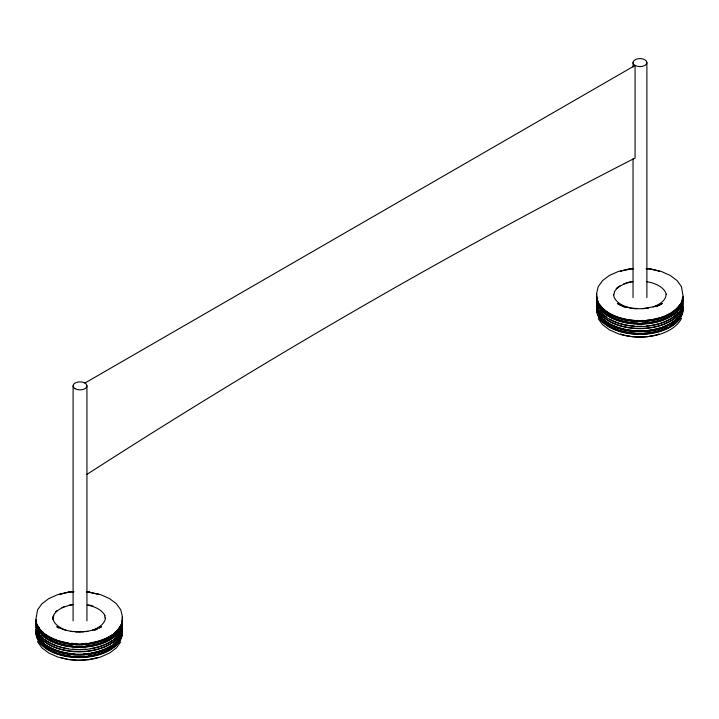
<?xml version="1.0" encoding="UTF-8"?>
<svg xmlns="http://www.w3.org/2000/svg" width="719" height="719" viewBox="0 0 719 719"><rect width="100%" height="100%" fill="white"/><g stroke="black" fill="none" stroke-linecap="round" stroke-linejoin="round"><path stroke-width="1.08" d="M105.441 617.549C105.477 623.346 98.584 628.091 92.49 630.141M53.781 615.32L52.882 619.248L52.9 617.549M596.626 293.415L598.217 286.638L602.612 280.554L609.442 275.413L618.34 271.467L628.739 268.987L633.385 268.69M613.765 295.078L614.439 292.13M666.118 294.17C665.983 300.767 659.197 304.604 653.149 306.95M681.558 318.319C677.496 326.264 669.407 330.821 661.318 333.805L661.255 333.823C647.352 338.083 632.298 338.083 618.403 333.823L609.442 329.868L602.612 324.727L598.217 318.643M120.783 641.824L116.388 647.918L109.558 653.05L100.597 657.013C87.655 660.878 73.635 661.615 60.648 657.534M99.501 628.127L101.622 626.653L95.043 629.565L95.888 629.359L86.064 631.677M660.86 304.452L662.271 303.463L655.701 306.375L656.546 306.168L642.786 308.793M86.774 474.486C264.286 360.237 447.065 254.077 635.075 158.045L635.075 65.42A6.92 3.99 0 0 1 638.175 58.733A6.92 3.99 0 0 1 646.651 63.623A6.92 3.99 0 0 1 635.075 65.42L84.905 383.047M656.186 306.698L660.159 304.946M94.54 630.329L97.514 629.008M621.306 270.928L620.461 271.144L633.439 268.547M658.352 334.353L659.197 334.137C646.633 338.083 633.026 338.083 620.461 334.137L621.306 334.353M60.648 594.119L59.803 594.325L69.581 591.98L73.841 591.656M88.761 659.674L97.694 657.534M629.089 269.023L629.799 268.906M649.85 336.375L650.569 336.258M68.431 592.204L69.15 592.096M89.201 659.557L89.911 659.449L79.171 660.258M648.484 308.1L639.829 308.757L631.174 308.1L623.112 306.168L623.957 306.375L617.378 303.463L618.789 304.452M73.805 591.8L68.08 592.168L57.682 594.658L48.784 598.603L41.954 603.735L37.568 609.829L35.95 619.05A43.221 24.958 0 0 0 81.049 643.981A43.221 24.958 0 0 0 122.23 616.884M87.826 631.282L79.171 631.938L70.516 631.282M84.096 631.83L75.234 631.902M646.219 268.547L650.92 268.987L661.318 271.467L670.216 275.413L677.046 280.554L681.432 286.638L683.05 295.868A43.221 24.958 0 0 1 637.951 320.8A43.221 24.958 0 0 1 596.77 293.694M646.273 268.69L650.569 269.023L649.85 268.906M636.872 308.793C627.444 308.649 614.008 303.355 613.559 294.359M86.631 591.818L100.66 594.658L109.558 598.603L116.388 603.735L120.783 609.829L122.374 616.605M86.684 591.962L89.911 592.204L89.201 592.096M79.171 660.321L68.08 659.485L57.745 657.013L48.784 653.05L41.864 647.828L37.487 641.681M629.089 336.258L629.799 336.375M68.431 659.449L69.15 659.557M649.419 268.789L659.197 271.144L658.352 270.928M88.761 591.98L98.539 594.325L97.694 594.119M72.277 631.677L62.454 629.359L63.299 629.565L56.729 626.653L58.841 628.127M65.851 630.141C59.803 627.786 53.017 623.957 52.882 617.351M619.499 304.946L625.449 307.579M104.561 615.32L105.235 618.268M646.884 62.589L646.884 297.576M633.044 62.589L633.044 67.065M633.044 158.827L633.044 297.576M86.936 385.878L86.936 620.856M73.095 385.878L73.095 620.856M55.561 611.797A28.005 16.169 0 0 1 56.918 610.629M61.996 607.591A28.005 16.169 0 0 1 65.016 606.378M68.907 605.254A28.005 16.169 0 0 1 72.889 604.517M88.374 604.913A28.005 16.169 0 0 1 93.164 606.144M616.21 288.607A28.005 16.169 0 0 1 619.949 285.82M623.625 283.978A28.005 16.169 0 0 1 626.725 282.846M627.651 282.567A28.005 16.169 0 0 1 632.54 281.48M683.05 309.413A43.221 24.958 0 0 1 637.951 334.344A43.221 24.958 0 0 1 596.77 307.247M681.1 315.794A42.727 24.662 0 0 1 635.174 333.931A42.727 24.662 0 0 1 597.147 310.482M682.547 309.413A42.727 24.662 0 0 1 681.54 314.76M681.1 315.048A42.727 24.662 0 0 1 680.156 316.8M678.314 319.371A42.727 24.662 0 0 1 671.007 325.527M667.295 327.549A42.727 24.662 0 0 1 651.953 332.313M649.814 332.645A42.727 24.662 0 0 1 644.287 333.194M635.371 333.194A42.727 24.662 0 0 1 629.844 332.645M627.705 332.313A42.727 24.662 0 0 1 619.436 330.336M618.466 330.021A42.727 24.662 0 0 1 607.717 324.925M605.937 323.676A42.727 24.662 0 0 1 600.059 317.672M597.471 311.875A42.727 24.662 0 0 1 597.147 309.727M683.05 308.658A43.221 24.958 0 0 1 637.951 333.589A43.221 24.958 0 0 1 596.77 306.492M683.05 306.851A43.221 24.958 0 0 1 637.951 331.783A43.221 24.958 0 0 1 596.77 304.685M682.547 306.851A42.727 24.662 0 0 1 640.755 331.513A42.727 24.662 0 0 1 597.147 307.921M682.511 307.175A42.727 24.662 0 0 1 681.54 311.444M681.1 312.486A42.727 24.662 0 0 1 679.599 315.111M678.314 316.809A42.727 24.662 0 0 1 670.036 323.541M669.155 324.035A42.727 24.662 0 0 1 662.244 327.1M661.192 327.46A42.727 24.662 0 0 1 648.727 330.228M645.401 330.56A42.727 24.662 0 0 1 634.248 330.56M632.028 330.354A42.727 24.662 0 0 1 610.503 324.035M609.622 323.541A42.727 24.662 0 0 1 603.538 319.119M602.064 317.636A42.727 24.662 0 0 1 599.502 314.239M683.05 306.105A43.221 24.958 0 0 1 637.951 331.028A43.221 24.958 0 0 1 596.77 303.93M683.05 303.697A43.221 24.958 0 0 1 637.951 328.628A43.221 24.958 0 0 1 596.77 301.522M682.547 303.697A42.727 24.662 0 0 1 639.829 328.358A42.727 24.662 0 0 1 597.103 303.697M681.1 307.966A42.727 24.662 0 0 1 680.156 309.727M678.314 312.298A42.727 24.662 0 0 1 671.007 318.454M670.036 319.029A42.727 24.662 0 0 1 661.192 322.948M660.222 323.262A42.727 24.662 0 0 1 651.953 325.24M650.884 325.41A42.727 24.662 0 0 1 646.516 325.95M642.049 326.219A42.727 24.662 0 0 1 637.6 326.219M634.248 326.04A42.727 24.662 0 0 1 628.774 325.41M627.705 325.24A42.727 24.662 0 0 1 619.436 323.262M618.466 322.948A42.727 24.662 0 0 1 609.622 319.029M606.809 317.241A42.727 24.662 0 0 1 600.059 310.599M683.05 301.585A43.221 24.958 0 0 1 637.951 326.516A43.221 24.958 0 0 1 596.77 299.419M683.05 299.176A43.221 24.958 0 0 1 637.951 324.107A43.221 24.958 0 0 1 596.77 297.01M681.1 305.566A42.727 24.662 0 0 1 637.969 323.82A42.727 24.662 0 0 1 597.759 303.463M682.547 299.176A42.727 24.662 0 0 1 682.385 301.324M681.1 304.811A42.727 24.662 0 0 1 679.599 307.435M678.314 309.134A42.727 24.662 0 0 1 675.357 312.127M672.849 314.077A42.727 24.662 0 0 1 671.007 315.29M670.036 315.866A42.727 24.662 0 0 1 662.244 319.425M661.192 319.784A42.727 24.662 0 0 1 650.884 322.247M647.621 322.678A42.727 24.662 0 0 1 642.049 323.056M637.6 323.056A42.727 24.662 0 0 1 632.028 322.678M628.774 322.247A42.727 24.662 0 0 1 618.466 319.784M617.405 319.425A42.727 24.662 0 0 1 606.809 314.077M605.092 312.792A42.727 24.662 0 0 1 598.559 304.811M683.05 298.421A43.221 24.958 0 0 1 637.951 323.352A43.221 24.958 0 0 1 596.77 296.255M683.05 296.623A43.221 24.958 0 0 1 637.951 321.546A43.221 24.958 0 0 1 596.77 294.448M682.511 297.684A42.727 24.662 0 0 1 639.829 321.285A42.727 24.662 0 0 1 597.147 297.684M679.599 304.874A42.727 24.662 0 0 1 671.007 312.729M670.036 313.304A42.727 24.662 0 0 1 666.333 315.21M664.329 316.072A42.727 24.662 0 0 1 661.192 317.232M660.222 317.537A42.727 24.662 0 0 1 653.023 319.326M650.884 319.694A42.727 24.662 0 0 1 646.516 320.225M643.172 320.458A42.727 24.662 0 0 1 636.486 320.458M634.248 320.323A42.727 24.662 0 0 1 628.774 319.694M627.705 319.515A42.727 24.662 0 0 1 619.436 317.537M618.466 317.232A42.727 24.662 0 0 1 610.503 313.808M609.622 313.304A42.727 24.662 0 0 1 600.059 304.874M614.368 291.851A26.765 15.459 0 0 1 632.9 281.695M646.758 281.695A26.765 15.459 0 0 1 666.369 294.601M122.23 630.428A43.221 24.958 0 0 1 81.049 657.526A43.221 24.958 0 0 1 35.95 632.603M121.241 636.89A42.727 24.662 0 0 1 75.441 657.175A42.727 24.662 0 0 1 36.453 632.603M118.941 640.854A42.727 24.662 0 0 1 116.936 643.379M115.462 644.871A42.727 24.662 0 0 1 109.378 649.284M108.497 649.787A42.727 24.662 0 0 1 88.069 655.971M84.752 656.303A42.727 24.662 0 0 1 73.599 656.303M70.273 655.971A42.727 24.662 0 0 1 57.808 653.212M56.756 652.843A42.727 24.662 0 0 1 49.845 649.787M48.964 649.284A42.727 24.662 0 0 1 40.686 642.552M39.401 640.854A42.727 24.662 0 0 1 37.9 638.229M122.23 629.673A43.221 24.958 0 0 1 81.049 656.78A43.221 24.958 0 0 1 35.95 631.848M122.23 627.876A43.221 24.958 0 0 1 81.049 654.973A43.221 24.958 0 0 1 35.95 630.042M121.241 634.329A42.727 24.662 0 0 1 81.031 654.685A42.727 24.662 0 0 1 37.9 636.423M37.46 635.389A42.727 24.662 0 0 1 36.453 630.042M118.941 638.301A42.727 24.662 0 0 1 113.908 643.649M111.283 645.554A42.727 24.662 0 0 1 91.295 652.942M89.156 653.274A42.727 24.662 0 0 1 83.629 653.823M74.713 653.823A42.727 24.662 0 0 1 69.186 653.274M68.116 653.113A42.727 24.662 0 0 1 48.964 646.732M47.993 646.156A42.727 24.662 0 0 1 46.151 644.943M44.443 643.649A42.727 24.662 0 0 1 40.686 640M38.844 637.429A42.727 24.662 0 0 1 37.9 635.668M37.46 634.634A42.727 24.662 0 0 1 36.489 630.356M122.23 627.121A43.221 24.958 0 0 1 81.049 654.218A43.221 24.958 0 0 1 35.95 629.287M122.23 624.712A43.221 24.958 0 0 1 81.049 651.809A43.221 24.958 0 0 1 35.95 626.878M121.897 626.878A42.727 24.662 0 0 1 79.171 651.549A42.727 24.662 0 0 1 36.453 626.878M120.001 632.037A42.727 24.662 0 0 1 113.908 639.137M112.191 640.422A42.727 24.662 0 0 1 90.226 648.601M85.858 649.131A42.727 24.662 0 0 1 80.285 649.428M78.065 649.428A42.727 24.662 0 0 1 72.484 649.131M68.116 648.601A42.727 24.662 0 0 1 57.808 646.138M56.756 645.77A42.727 24.662 0 0 1 45.279 639.784M43.643 638.472A42.727 24.662 0 0 1 40.686 635.479M39.401 633.781A42.727 24.662 0 0 1 38.341 632.037M122.23 622.6A43.221 24.958 0 0 1 81.049 649.706A43.221 24.958 0 0 1 35.95 624.775M122.23 620.191A43.221 24.958 0 0 1 81.049 647.298A43.221 24.958 0 0 1 35.95 622.366M121.853 623.436A42.727 24.662 0 0 1 79.171 647.028A42.727 24.662 0 0 1 36.489 623.436M118.941 630.617A42.727 24.662 0 0 1 109.378 639.056M108.497 639.551A42.727 24.662 0 0 1 100.534 642.975M99.564 643.289A42.727 24.662 0 0 1 85.858 645.977M82.514 646.201A42.727 24.662 0 0 1 75.828 646.201M72.484 645.977A42.727 24.662 0 0 1 58.778 643.289M57.808 642.975A42.727 24.662 0 0 1 48.964 639.056M47.059 637.879A42.727 24.662 0 0 1 39.401 630.617M122.23 619.445A43.221 24.958 0 0 1 81.049 646.543A43.221 24.958 0 0 1 35.95 621.611M122.23 617.639A43.221 24.958 0 0 1 81.049 644.736A43.221 24.958 0 0 1 35.95 619.805M121.241 624.092A42.727 24.662 0 0 1 81.031 644.449A42.727 24.662 0 0 1 37.9 626.186M36.615 621.953A42.727 24.662 0 0 1 36.453 619.805M120.001 626.321A42.727 24.662 0 0 1 113.908 633.421M112.191 634.706A42.727 24.662 0 0 1 90.226 642.876M86.972 643.307A42.727 24.662 0 0 1 81.4 643.685M76.951 643.685A42.727 24.662 0 0 1 71.379 643.307M68.116 642.876A42.727 24.662 0 0 1 57.808 640.413M56.756 640.054A42.727 24.662 0 0 1 45.279 634.068M43.643 632.756A42.727 24.662 0 0 1 40.686 629.763M39.401 628.064A42.727 24.662 0 0 1 38.341 626.321M52.631 617.792A26.765 15.459 0 0 1 72.242 604.877M87.215 605.065A26.765 15.459 0 0 1 105.028 615.806M75.127 388.7A6.92 3.99 0 0 0 86.702 386.912A6.92 3.99 0 0 0 78.227 382.014A6.92 3.99 0 0 0 75.127 388.7"/></g></svg>
